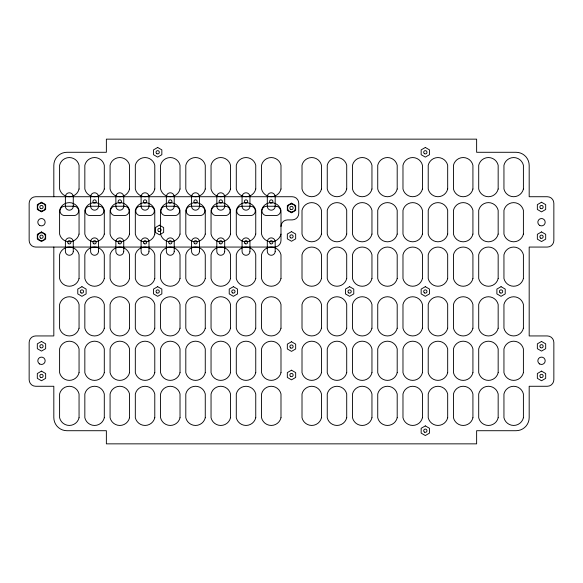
<?xml version="1.0" encoding="UTF-8"?>
<svg xmlns="http://www.w3.org/2000/svg" width="583" height="583" viewBox="0 0 583 583"><rect width="100%" height="100%" fill="white"/><g stroke="black" fill="none" stroke-linecap="round" stroke-linejoin="round"><path stroke-width="0.87" d="M53.818 196.726L53.818 165.426A13.139 13.139 0 0 1 66.95 152.287L106.368 152.287L106.368 139.148L476.632 139.148L476.632 152.287L516.05 152.287A13.139 13.139 0 0 1 529.182 165.426L529.182 196.726L547.284 196.726A6.566 6.566 0 0 1 553.85 203.299L553.85 240.488A6.566 6.566 0 0 1 547.284 247.061L529.182 247.061L529.182 335.939L547.284 335.939A6.566 6.566 0 0 1 553.85 342.512L553.85 379.701A6.566 6.566 0 0 1 547.284 386.274L529.182 386.274L529.182 417.574A13.139 13.139 0 0 1 516.05 430.713L476.632 430.713L476.632 443.852L106.368 443.852L106.368 430.713L66.95 430.713A13.139 13.139 0 0 1 53.818 417.574L53.818 386.274L35.716 386.274A6.566 6.566 0 0 1 29.15 379.701L29.15 342.512A6.566 6.566 0 0 1 35.716 335.939L53.818 335.939L53.818 247.061M280.991 234.096A9.998 9.998 0 0 1 261.534 234.096L261.534 210.325A9.998 9.998 0 0 1 280.991 210.325L280.991 240.488A6.566 6.566 0 0 1 274.425 247.061L35.716 247.061A6.566 6.566 0 0 1 29.15 240.488L29.15 203.299A6.566 6.566 0 0 1 35.716 196.726L292.2 196.726A6.566 6.566 0 0 1 298.766 203.299L298.766 213.334A6.566 6.566 0 0 1 292.2 219.9L287.557 219.9A6.566 6.566 0 0 0 280.991 226.474M41.48 202.243L37.312 204.648L37.312 209.465L41.48 211.869L45.649 209.465L45.649 204.648L41.48 202.243M157.672 147.47L153.504 149.882L153.504 154.692L157.672 157.104L161.841 154.692L161.841 149.882L157.672 147.47M41.48 231.917L37.312 234.322L37.312 239.139L41.48 241.544L45.649 239.139L45.649 234.322L41.48 231.917M159.48 225.176L155.311 227.581L155.311 232.398L159.48 234.803L163.648 232.398L163.648 227.581L159.48 225.176M81.948 286.683L77.779 289.095L77.779 293.905L81.948 296.317L86.116 293.905L86.116 289.095L81.948 286.683M41.48 341.456L37.312 343.861L37.312 348.678L41.48 351.083L45.649 348.678L45.649 343.861L41.48 341.456M291.5 203.168L287.332 205.573L287.332 210.39L291.5 212.795L295.668 210.39L295.668 205.573L291.5 203.168M157.672 286.683L153.504 289.095L153.504 293.905L157.672 296.317L161.841 293.905L161.841 289.095L157.672 286.683M425.328 147.47L421.159 149.882L421.159 154.692L425.328 157.104L429.496 154.692L429.496 149.882L425.328 147.47M41.48 371.131L37.312 373.535L37.312 378.352L41.48 380.757L45.649 378.352L45.649 373.535L41.48 371.131M291.5 231.626L287.332 234.038L287.332 238.848L291.5 241.26L295.668 238.848L295.668 234.038L291.5 231.626M233.397 286.683L229.228 289.095L229.228 293.905L233.397 296.317L237.565 293.905L237.565 289.095L233.397 286.683M349.603 286.683L345.435 289.095L345.435 293.905L349.603 296.317L353.772 293.905L353.772 289.095L349.603 286.683M291.5 341.74L287.332 344.152L287.332 348.962L291.5 351.374L295.668 348.962L295.668 344.152L291.5 341.74M541.52 202.243L537.351 204.648L537.351 209.465L541.52 211.869L545.688 209.465L545.688 204.648L541.52 202.243M425.328 286.683L421.159 289.095L421.159 293.905L425.328 296.317L429.496 293.905L429.496 289.095L425.328 286.683M291.5 370.205L287.332 372.61L287.332 377.427L291.5 379.832L295.668 377.427L295.668 372.61L291.5 370.205M541.52 231.917L537.351 234.322L537.351 239.139L541.52 241.544L545.688 239.139L545.688 234.322L541.52 231.917M501.052 286.683L496.884 289.095L496.884 293.905L501.052 296.317L505.221 293.905L505.221 289.095L501.052 286.683M541.52 341.456L537.351 343.861L537.351 348.678L541.52 351.083L545.688 348.678L545.688 343.861L541.52 341.456M425.328 425.896L421.159 428.308L421.159 433.118L425.328 435.53L429.496 433.118L429.496 428.308L425.328 425.896M541.52 371.131L537.351 373.535L537.351 378.352L541.52 380.757L545.688 378.352L545.688 373.535L541.52 371.131M73.983 206.236L64.669 206.236A4.657 4.657 0 0 0 60.013 210.893A4.657 4.657 0 0 0 64.669 215.55L73.983 215.55A4.657 4.657 0 0 0 78.639 210.893A4.657 4.657 0 0 0 73.983 206.236M99.227 206.236L89.913 206.236A4.657 4.657 0 0 0 85.256 210.893A4.657 4.657 0 0 0 89.913 215.55L99.227 215.55A4.657 4.657 0 0 0 103.876 210.893A4.657 4.657 0 0 0 99.227 206.236M124.463 206.236L115.157 206.236A4.657 4.657 0 0 0 110.5 210.893A4.657 4.657 0 0 0 115.157 215.55L124.463 215.55A4.657 4.657 0 0 0 129.12 210.893A4.657 4.657 0 0 0 124.463 206.236M149.707 206.236L140.394 206.236A4.657 4.657 0 0 0 135.744 210.893A4.657 4.657 0 0 0 140.394 215.55L149.707 215.55A4.657 4.657 0 0 0 154.364 210.893A4.657 4.657 0 0 0 149.707 206.236M174.951 206.236L165.638 206.236A4.657 4.657 0 0 0 160.981 210.893A4.657 4.657 0 0 0 165.638 215.55L174.951 215.55A4.657 4.657 0 0 0 179.6 210.893A4.657 4.657 0 0 0 174.951 206.236M200.188 206.236L190.881 206.236A4.657 4.657 0 0 0 186.225 210.893A4.657 4.657 0 0 0 190.881 215.55L200.188 215.55A4.657 4.657 0 0 0 204.844 210.893A4.657 4.657 0 0 0 200.188 206.236M225.432 206.236L216.125 206.236A4.657 4.657 0 0 0 211.469 210.893A4.657 4.657 0 0 0 216.125 215.55L225.432 215.55A4.657 4.657 0 0 0 230.088 210.893A4.657 4.657 0 0 0 225.432 206.236M250.675 206.236L241.362 206.236A4.657 4.657 0 0 0 236.713 210.893A4.657 4.657 0 0 0 241.362 215.55L250.675 215.55A4.657 4.657 0 0 0 255.332 210.893A4.657 4.657 0 0 0 250.675 206.236M275.919 206.236L266.606 206.236A4.657 4.657 0 0 0 261.949 210.893A4.657 4.657 0 0 0 266.606 215.55L275.919 215.55A4.657 4.657 0 0 0 280.569 210.893A4.657 4.657 0 0 0 275.919 206.236M523.403 189.023L523.403 165.251A9.998 9.998 0 0 0 503.945 165.251L503.945 189.023A9.998 9.998 0 0 0 523.403 189.023M523.403 234.096L523.403 210.325A9.998 9.998 0 0 0 503.945 210.325L503.945 234.096A9.998 9.998 0 0 0 523.403 234.096M523.403 278.543L523.403 254.764A9.998 9.998 0 0 0 503.945 254.764L503.945 278.543A9.998 9.998 0 0 0 523.403 278.543M523.403 328.236L523.403 304.457A9.998 9.998 0 0 0 503.945 304.457L503.945 328.236A9.998 9.998 0 0 0 523.403 328.236M523.403 372.675L523.403 348.904A9.998 9.998 0 0 0 503.945 348.904L503.945 372.675A9.998 9.998 0 0 0 523.403 372.675M523.403 417.749L523.403 393.977A9.998 9.998 0 0 0 503.945 393.977L503.945 417.749A9.998 9.998 0 0 0 523.403 417.749M498.166 189.023L498.166 165.251A9.998 9.998 0 0 0 478.701 165.251L478.701 189.023A9.998 9.998 0 0 0 498.166 189.023M498.166 234.096L498.166 210.325A9.998 9.998 0 0 0 478.701 210.325L478.701 234.096A9.998 9.998 0 0 0 498.166 234.096M498.166 278.543L498.166 254.764A9.998 9.998 0 0 0 478.701 254.764L478.701 278.543A9.998 9.998 0 0 0 498.166 278.543M498.166 328.236L498.166 304.457A9.998 9.998 0 0 0 478.701 304.457L478.701 328.236A9.998 9.998 0 0 0 498.166 328.236M498.166 372.675L498.166 348.904A9.998 9.998 0 0 0 478.701 348.904L478.701 372.675A9.998 9.998 0 0 0 498.166 372.675M498.166 417.749L498.166 393.977A9.998 9.998 0 0 0 478.701 393.977L478.701 417.749A9.998 9.998 0 0 0 498.166 417.749M472.922 189.023L472.922 165.251A9.998 9.998 0 0 0 453.457 165.251L453.457 189.023A9.998 9.998 0 0 0 472.922 189.023M472.922 234.096L472.922 210.325A9.998 9.998 0 0 0 453.457 210.325L453.457 234.096A9.998 9.998 0 0 0 472.922 234.096M472.922 278.543L472.922 254.764A9.998 9.998 0 0 0 453.457 254.764L453.457 278.543A9.998 9.998 0 0 0 472.922 278.543M472.922 328.236L472.922 304.457A9.998 9.998 0 0 0 453.457 304.457L453.457 328.236A9.998 9.998 0 0 0 472.922 328.236M472.922 372.675L472.922 348.904A9.998 9.998 0 0 0 453.457 348.904L453.457 372.675A9.998 9.998 0 0 0 472.922 372.675M472.922 417.749L472.922 393.977A9.998 9.998 0 0 0 453.457 393.977L453.457 417.749A9.998 9.998 0 0 0 472.922 417.749M447.678 189.023L447.678 165.251A9.998 9.998 0 0 0 428.221 165.251L428.221 189.023A9.998 9.998 0 0 0 447.678 189.023M447.678 234.096L447.678 210.325A9.998 9.998 0 0 0 428.221 210.325L428.221 234.096A9.998 9.998 0 0 0 447.678 234.096M447.678 278.543L447.678 254.764A9.998 9.998 0 0 0 428.221 254.764L428.221 278.543A9.998 9.998 0 0 0 447.678 278.543M447.678 328.236L447.678 304.457A9.998 9.998 0 0 0 428.221 304.457L428.221 328.236A9.998 9.998 0 0 0 447.678 328.236M447.678 372.675L447.678 348.904A9.998 9.998 0 0 0 428.221 348.904L428.221 372.675A9.998 9.998 0 0 0 447.678 372.675M447.678 417.749L447.678 393.977A9.998 9.998 0 0 0 428.221 393.977L428.221 417.749A9.998 9.998 0 0 0 447.678 417.749M422.435 189.023L422.435 165.251A9.998 9.998 0 0 0 402.977 165.251L402.977 189.023A9.998 9.998 0 0 0 422.435 189.023M422.435 234.096L422.435 210.325A9.998 9.998 0 0 0 402.977 210.325L402.977 234.096A9.998 9.998 0 0 0 422.435 234.096M422.435 278.543L422.435 254.764A9.998 9.998 0 0 0 402.977 254.764L402.977 278.543A9.998 9.998 0 0 0 422.435 278.543M422.435 328.236L422.435 304.457A9.998 9.998 0 0 0 402.977 304.457L402.977 328.236A9.998 9.998 0 0 0 422.435 328.236M422.435 372.675L422.435 348.904A9.998 9.998 0 0 0 402.977 348.904L402.977 372.675A9.998 9.998 0 0 0 422.435 372.675M422.435 417.749L422.435 393.977A9.998 9.998 0 0 0 402.977 393.977L402.977 417.749A9.998 9.998 0 0 0 422.435 417.749M397.198 189.023L397.198 165.251A9.998 9.998 0 0 0 377.733 165.251L377.733 189.023A9.998 9.998 0 0 0 397.198 189.023M397.198 234.096L397.198 210.325A9.998 9.998 0 0 0 377.733 210.325L377.733 234.096A9.998 9.998 0 0 0 397.198 234.096M397.198 278.543L397.198 254.764A9.998 9.998 0 0 0 377.733 254.764L377.733 278.543A9.998 9.998 0 0 0 397.198 278.543M397.198 328.236L397.198 304.457A9.998 9.998 0 0 0 377.733 304.457L377.733 328.236A9.998 9.998 0 0 0 397.198 328.236M397.198 372.675L397.198 348.904A9.998 9.998 0 0 0 377.733 348.904L377.733 372.675A9.998 9.998 0 0 0 397.198 372.675M397.198 417.749L397.198 393.977A9.998 9.998 0 0 0 377.733 393.977L377.733 417.749A9.998 9.998 0 0 0 397.198 417.749M371.954 189.023L371.954 165.251A9.998 9.998 0 0 0 352.489 165.251L352.489 189.023A9.998 9.998 0 0 0 371.954 189.023M371.954 234.096L371.954 210.325A9.998 9.998 0 0 0 352.489 210.325L352.489 234.096A9.998 9.998 0 0 0 371.954 234.096M371.954 278.543L371.954 254.764A9.998 9.998 0 0 0 352.489 254.764L352.489 278.543A9.998 9.998 0 0 0 371.954 278.543M371.954 328.236L371.954 304.457A9.998 9.998 0 0 0 352.489 304.457L352.489 328.236A9.998 9.998 0 0 0 371.954 328.236M371.954 372.675L371.954 348.904A9.998 9.998 0 0 0 352.489 348.904L352.489 372.675A9.998 9.998 0 0 0 371.954 372.675M371.954 417.749L371.954 393.977A9.998 9.998 0 0 0 352.489 393.977L352.489 417.749A9.998 9.998 0 0 0 371.954 417.749M346.71 189.023L346.71 165.251A9.998 9.998 0 0 0 327.252 165.251L327.252 189.023A9.998 9.998 0 0 0 346.71 189.023M346.71 234.096L346.71 210.325A9.998 9.998 0 0 0 327.252 210.325L327.252 234.096A9.998 9.998 0 0 0 346.71 234.096M346.71 278.543L346.71 254.764A9.998 9.998 0 0 0 327.252 254.764L327.252 278.543A9.998 9.998 0 0 0 346.71 278.543M346.71 328.236L346.71 304.457A9.998 9.998 0 0 0 327.252 304.457L327.252 328.236A9.998 9.998 0 0 0 346.71 328.236M346.71 372.675L346.71 348.904A9.998 9.998 0 0 0 327.252 348.904L327.252 372.675A9.998 9.998 0 0 0 346.71 372.675M346.71 417.749L346.71 393.977A9.998 9.998 0 0 0 327.252 393.977L327.252 417.749A9.998 9.998 0 0 0 346.71 417.749M321.466 189.023L321.466 165.251A9.998 9.998 0 0 0 302.009 165.251L302.009 189.023A9.998 9.998 0 0 0 321.466 189.023M321.466 234.096L321.466 210.325A9.998 9.998 0 0 0 302.009 210.325L302.009 234.096A9.998 9.998 0 0 0 321.466 234.096M321.466 278.543L321.466 254.764A9.998 9.998 0 0 0 302.009 254.764L302.009 278.543A9.998 9.998 0 0 0 321.466 278.543M321.466 328.236L321.466 304.457A9.998 9.998 0 0 0 302.009 304.457L302.009 328.236A9.998 9.998 0 0 0 321.466 328.236M321.466 372.675L321.466 348.904A9.998 9.998 0 0 0 302.009 348.904L302.009 372.675A9.998 9.998 0 0 0 321.466 372.675M321.466 417.749L321.466 393.977A9.998 9.998 0 0 0 302.009 393.977L302.009 417.749A9.998 9.998 0 0 0 321.466 417.749M280.991 189.023L280.991 165.251A9.998 9.998 0 0 0 261.534 165.251L261.534 189.023A9.998 9.998 0 0 0 280.991 189.023M280.991 278.543L280.991 254.764A9.998 9.998 0 0 0 261.534 254.764L261.534 278.543A9.998 9.998 0 0 0 280.991 278.543M280.991 328.236L280.991 304.457A9.998 9.998 0 0 0 261.534 304.457L261.534 328.236A9.998 9.998 0 0 0 280.991 328.236M280.991 372.675L280.991 348.904A9.998 9.998 0 0 0 261.534 348.904L261.534 372.675A9.998 9.998 0 0 0 280.991 372.675M280.991 417.749L280.991 393.977A9.998 9.998 0 0 0 261.534 393.977L261.534 417.749A9.998 9.998 0 0 0 280.991 417.749M275.183 206.236L275.183 196.726A3.943 3.943 0 0 0 271.241 192.784A3.943 3.943 0 0 0 267.305 196.726L267.305 206.236A3.943 3.943 0 0 0 271.241 210.179A3.943 3.943 0 0 0 275.183 206.236M275.183 251.331L275.183 241.821A3.943 3.943 0 0 0 271.241 237.879A3.943 3.943 0 0 0 267.298 241.821L267.298 251.331A3.943 3.943 0 0 0 271.241 255.274A3.943 3.943 0 0 0 275.183 251.331M255.748 189.023L255.748 165.251A9.998 9.998 0 0 0 236.29 165.251L236.29 189.023A9.998 9.998 0 0 0 255.748 189.023M255.748 234.096L255.748 210.325A9.998 9.998 0 0 0 236.29 210.325L236.29 234.096A9.998 9.998 0 0 0 255.748 234.096M255.748 278.543L255.748 254.764A9.998 9.998 0 0 0 236.29 254.764L236.29 278.543A9.998 9.998 0 0 0 255.748 278.543M255.748 328.236L255.748 304.457A9.998 9.998 0 0 0 236.29 304.457L236.29 328.236A9.998 9.998 0 0 0 255.748 328.236M255.748 372.675L255.748 348.904A9.998 9.998 0 0 0 236.29 348.904L236.29 372.675A9.998 9.998 0 0 0 255.748 372.675M255.748 417.749L255.748 393.977A9.998 9.998 0 0 0 236.29 393.977L236.29 417.749A9.998 9.998 0 0 0 255.748 417.749M249.947 206.236L249.947 196.726A3.943 3.943 0 0 0 246.004 192.784A3.943 3.943 0 0 0 242.062 196.726L242.062 206.236A3.943 3.943 0 0 0 246.004 210.179A3.943 3.943 0 0 0 249.947 206.236M249.947 251.331L249.947 241.821A3.943 3.943 0 0 0 246.004 237.879A3.943 3.943 0 0 0 242.062 241.821L242.062 251.331A3.943 3.943 0 0 0 246.004 255.274A3.943 3.943 0 0 0 249.947 251.331M230.511 189.023L230.511 165.251A9.998 9.998 0 0 0 211.046 165.251L211.046 189.023A9.998 9.998 0 0 0 230.511 189.023M230.511 234.096L230.511 210.325A9.998 9.998 0 0 0 211.046 210.325L211.046 234.096A9.998 9.998 0 0 0 230.511 234.096M230.511 278.543L230.511 254.764A9.998 9.998 0 0 0 211.046 254.764L211.046 278.543A9.998 9.998 0 0 0 230.511 278.543M230.511 328.236L230.511 304.457A9.998 9.998 0 0 0 211.046 304.457L211.046 328.236A9.998 9.998 0 0 0 230.511 328.236M230.511 372.675L230.511 348.904A9.998 9.998 0 0 0 211.046 348.904L211.046 372.675A9.998 9.998 0 0 0 230.511 372.675M230.511 417.749L230.511 393.977A9.998 9.998 0 0 0 211.046 393.977L211.046 417.749A9.998 9.998 0 0 0 230.511 417.749M224.703 206.236L224.703 196.726A3.943 3.943 0 0 0 220.768 192.784A3.943 3.943 0 0 0 216.825 196.726L216.825 206.236A3.943 3.943 0 0 0 220.768 210.179A3.943 3.943 0 0 0 224.703 206.236M224.703 251.331L224.703 241.821A3.943 3.943 0 0 0 220.76 237.879A3.943 3.943 0 0 0 216.818 241.821L216.818 251.331A3.943 3.943 0 0 0 220.76 255.274A3.943 3.943 0 0 0 224.703 251.331M205.267 189.023L205.267 165.251A9.998 9.998 0 0 0 185.802 165.251L185.802 189.023A9.998 9.998 0 0 0 205.267 189.023M205.267 234.096L205.267 210.325A9.998 9.998 0 0 0 185.802 210.325L185.802 234.096A9.998 9.998 0 0 0 205.267 234.096M205.267 278.543L205.267 254.764A9.998 9.998 0 0 0 185.802 254.764L185.802 278.543A9.998 9.998 0 0 0 205.267 278.543M205.267 328.236L205.267 304.457A9.998 9.998 0 0 0 185.802 304.457L185.802 328.236A9.998 9.998 0 0 0 205.267 328.236M205.267 372.675L205.267 348.904A9.998 9.998 0 0 0 185.802 348.904L185.802 372.675A9.998 9.998 0 0 0 205.267 372.675M205.267 417.749L205.267 393.977A9.998 9.998 0 0 0 185.802 393.977L185.802 417.749A9.998 9.998 0 0 0 205.267 417.749M199.466 206.236L199.466 196.726A3.943 3.943 0 0 0 195.524 192.784A3.943 3.943 0 0 0 191.581 196.726L191.581 206.236A3.943 3.943 0 0 0 195.524 210.179A3.943 3.943 0 0 0 199.466 206.236M199.466 251.331L199.466 241.821A3.943 3.943 0 0 0 195.524 237.879A3.943 3.943 0 0 0 191.581 241.821L191.581 251.331A3.943 3.943 0 0 0 195.524 255.274A3.943 3.943 0 0 0 199.466 251.331M180.023 189.023L180.023 165.251A9.998 9.998 0 0 0 160.565 165.251L160.565 189.023A9.998 9.998 0 0 0 180.023 189.023M180.023 234.096L180.023 210.325A9.998 9.998 0 0 0 160.565 210.325L160.565 234.096A9.998 9.998 0 0 0 180.023 234.096M180.023 278.543L180.023 254.764A9.998 9.998 0 0 0 160.565 254.764L160.565 278.543A9.998 9.998 0 0 0 180.023 278.543M180.023 328.236L180.023 304.457A9.998 9.998 0 0 0 160.565 304.457L160.565 328.236A9.998 9.998 0 0 0 180.023 328.236M180.023 372.675L180.023 348.904A9.998 9.998 0 0 0 160.565 348.904L160.565 372.675A9.998 9.998 0 0 0 180.023 372.675M180.023 417.749L180.023 393.977A9.998 9.998 0 0 0 160.565 393.977L160.565 417.749A9.998 9.998 0 0 0 180.023 417.749M174.23 206.236L174.23 196.726A3.943 3.943 0 0 0 170.287 192.784A3.943 3.943 0 0 0 166.344 196.726L166.344 206.236A3.943 3.943 0 0 0 170.287 210.179A3.943 3.943 0 0 0 174.23 206.236M174.222 251.331L174.222 241.821A3.943 3.943 0 0 0 170.28 237.879A3.943 3.943 0 0 0 166.344 241.821L166.344 251.331A3.943 3.943 0 0 0 170.28 255.274A3.943 3.943 0 0 0 174.222 251.331M154.779 189.023L154.779 165.251A9.998 9.998 0 0 0 135.322 165.251L135.322 189.023A9.998 9.998 0 0 0 154.779 189.023M154.779 234.096L154.779 210.325A9.998 9.998 0 0 0 135.322 210.325L135.322 234.096A9.998 9.998 0 0 0 154.779 234.096M154.779 278.543L154.779 254.764A9.998 9.998 0 0 0 135.322 254.764L135.322 278.543A9.998 9.998 0 0 0 154.779 278.543M154.779 328.236L154.779 304.457A9.998 9.998 0 0 0 135.322 304.457L135.322 328.236A9.998 9.998 0 0 0 154.779 328.236M154.779 372.675L154.779 348.904A9.998 9.998 0 0 0 135.322 348.904L135.322 372.675A9.998 9.998 0 0 0 154.779 372.675M154.779 417.749L154.779 393.977A9.998 9.998 0 0 0 135.322 393.977L135.322 417.749A9.998 9.998 0 0 0 154.779 417.749M148.986 206.236L148.986 196.726A3.943 3.943 0 0 0 145.043 192.784A3.943 3.943 0 0 0 141.101 196.726L141.101 206.236A3.943 3.943 0 0 0 145.043 210.179A3.943 3.943 0 0 0 148.986 206.236M148.986 251.331L148.986 241.821A3.943 3.943 0 0 0 145.043 237.879A3.943 3.943 0 0 0 141.101 241.821L141.101 251.331A3.943 3.943 0 0 0 145.043 255.274A3.943 3.943 0 0 0 148.986 251.331M129.543 189.023L129.543 165.251A9.998 9.998 0 0 0 110.078 165.251L110.078 189.023A9.998 9.998 0 0 0 129.543 189.023M129.543 234.096L129.543 210.325A9.998 9.998 0 0 0 110.078 210.325L110.078 234.096A9.998 9.998 0 0 0 129.543 234.096M129.543 278.543L129.543 254.764A9.998 9.998 0 0 0 110.078 254.764L110.078 278.543A9.998 9.998 0 0 0 129.543 278.543M129.543 328.236L129.543 304.457A9.998 9.998 0 0 0 110.078 304.457L110.078 328.236A9.998 9.998 0 0 0 129.543 328.236M129.543 372.675L129.543 348.904A9.998 9.998 0 0 0 110.078 348.904L110.078 372.675A9.998 9.998 0 0 0 129.543 372.675M129.543 417.749L129.543 393.977A9.998 9.998 0 0 0 110.078 393.977L110.078 417.749A9.998 9.998 0 0 0 129.543 417.749M123.749 206.236L123.749 196.726A3.943 3.943 0 0 0 119.806 192.784A3.943 3.943 0 0 0 115.864 196.726L115.864 206.236A3.943 3.943 0 0 0 119.806 210.179A3.943 3.943 0 0 0 123.749 206.236M123.742 251.331L123.742 241.821A3.943 3.943 0 0 0 119.806 237.879A3.943 3.943 0 0 0 115.864 241.821L115.864 251.331A3.943 3.943 0 0 0 119.806 255.274A3.943 3.943 0 0 0 123.742 251.331M104.299 189.023L104.299 165.251A9.998 9.998 0 0 0 84.834 165.251L84.834 189.023A9.998 9.998 0 0 0 104.299 189.023M104.299 234.096L104.299 210.325A9.998 9.998 0 0 0 84.834 210.325L84.834 234.096A9.998 9.998 0 0 0 104.299 234.096M104.299 278.543L104.299 254.764A9.998 9.998 0 0 0 84.834 254.764L84.834 278.543A9.998 9.998 0 0 0 104.299 278.543M104.299 328.236L104.299 304.457A9.998 9.998 0 0 0 84.834 304.457L84.834 328.236A9.998 9.998 0 0 0 104.299 328.236M104.299 372.675L104.299 348.904A9.998 9.998 0 0 0 84.834 348.904L84.834 372.675A9.998 9.998 0 0 0 104.299 372.675M104.299 417.749L104.299 393.977A9.998 9.998 0 0 0 84.834 393.977L84.834 417.749A9.998 9.998 0 0 0 104.299 417.749M98.505 206.236L98.505 196.726A3.943 3.943 0 0 0 94.563 192.784A3.943 3.943 0 0 0 90.627 196.726L90.627 206.236A3.943 3.943 0 0 0 94.563 210.179A3.943 3.943 0 0 0 98.505 206.236M98.505 251.331L98.505 241.821A3.943 3.943 0 0 0 94.563 237.879A3.943 3.943 0 0 0 90.62 241.821L90.62 251.331A3.943 3.943 0 0 0 94.563 255.274A3.943 3.943 0 0 0 98.505 251.331M79.055 189.023L79.055 165.251A9.998 9.998 0 0 0 59.597 165.251L59.597 189.023A9.998 9.998 0 0 0 79.055 189.023M79.055 234.096L79.055 210.325A9.998 9.998 0 0 0 59.597 210.325L59.597 234.096A9.998 9.998 0 0 0 79.055 234.096M79.055 278.543L79.055 254.764A9.998 9.998 0 0 0 59.597 254.764L59.597 278.543A9.998 9.998 0 0 0 79.055 278.543M79.055 328.236L79.055 304.457A9.998 9.998 0 0 0 59.597 304.457L59.597 328.236A9.998 9.998 0 0 0 79.055 328.236M79.055 372.675L79.055 348.904A9.998 9.998 0 0 0 59.597 348.904L59.597 372.675A9.998 9.998 0 0 0 79.055 372.675M79.055 417.749L79.055 393.977A9.998 9.998 0 0 0 59.597 393.977L59.597 417.749A9.998 9.998 0 0 0 79.055 417.749M73.269 206.236L73.269 196.726A3.943 3.943 0 0 0 69.326 192.784A3.943 3.943 0 0 0 65.383 196.726L65.383 206.236A3.943 3.943 0 0 0 69.326 210.179A3.943 3.943 0 0 0 73.269 206.236M73.269 251.331L73.269 241.821A3.943 3.943 0 0 0 69.326 237.879A3.943 3.943 0 0 0 65.383 241.821L65.383 251.331A3.943 3.943 0 0 0 69.326 255.274A3.943 3.943 0 0 0 73.269 251.331M232.581 292.921A1.64 1.64 0 0 0 235.044 291.5A1.64 1.64 0 0 0 232.581 290.079A1.64 1.64 0 0 0 232.581 292.921M156.849 292.921A1.64 1.64 0 0 0 159.312 291.5A1.64 1.64 0 0 0 156.849 290.079A1.64 1.64 0 0 0 156.849 292.921M81.124 292.921A1.64 1.64 0 0 0 83.588 291.5A1.64 1.64 0 0 0 81.124 290.079A1.64 1.64 0 0 0 81.124 292.921M500.134 292.863A1.64 1.64 0 0 0 502.692 291.617A1.64 1.64 0 0 0 500.338 290.021A1.64 1.64 0 0 0 500.134 292.863M424.504 292.921A1.64 1.64 0 0 0 426.967 291.5A1.64 1.64 0 0 0 424.504 290.079A1.64 1.64 0 0 0 424.504 292.921M348.78 292.921A1.64 1.64 0 0 0 351.243 291.5A1.64 1.64 0 0 0 348.78 290.079A1.64 1.64 0 0 0 348.78 292.921M156.849 153.708A1.64 1.64 0 0 0 159.312 152.287A1.64 1.64 0 0 0 156.849 150.866A1.64 1.64 0 0 0 156.849 153.708M424.409 153.65A1.64 1.64 0 0 0 426.967 152.403A1.64 1.64 0 0 0 424.606 150.808A1.64 1.64 0 0 0 424.409 153.65M424.504 432.134A1.64 1.64 0 0 0 426.967 430.713A1.64 1.64 0 0 0 424.504 429.292A1.64 1.64 0 0 0 424.504 432.134M290.677 209.399A1.64 1.64 0 0 0 293.14 207.978A1.64 1.64 0 0 0 290.677 206.557A1.64 1.64 0 0 0 290.677 209.399M290.582 237.806A1.64 1.64 0 0 0 293.14 236.56A1.64 1.64 0 0 0 290.786 234.964A1.64 1.64 0 0 0 290.582 237.806M40.584 208.43A1.64 1.64 0 0 0 43.12 207.147A1.64 1.64 0 0 0 40.737 205.595A1.64 1.64 0 0 0 40.584 208.43M40.562 238.09A1.64 1.64 0 0 0 43.12 236.851A1.64 1.64 0 0 0 40.766 235.255A1.64 1.64 0 0 0 40.562 238.09M540.696 238.156A1.64 1.64 0 0 0 543.159 236.734A1.64 1.64 0 0 0 540.696 235.306A1.64 1.64 0 0 0 540.696 238.156M540.674 208.466A1.64 1.64 0 0 0 543.159 207.089A1.64 1.64 0 0 0 540.725 205.617A1.64 1.64 0 0 0 540.674 208.466M540.623 377.318A1.64 1.64 0 0 0 543.159 376.035A1.64 1.64 0 0 0 540.776 374.483A1.64 1.64 0 0 0 540.623 377.318M540.594 347.628A1.64 1.64 0 0 0 543.152 346.389A1.64 1.64 0 0 0 540.798 344.793A1.64 1.64 0 0 0 540.594 347.628M40.664 347.694A1.64 1.64 0 0 0 43.127 346.266A1.64 1.64 0 0 0 40.664 344.844A1.64 1.64 0 0 0 40.664 347.694M40.635 377.354A1.64 1.64 0 0 0 43.127 375.977A1.64 1.64 0 0 0 40.686 374.505A1.64 1.64 0 0 0 40.635 377.354M290.677 347.978A1.64 1.64 0 0 0 293.14 346.557A1.64 1.64 0 0 0 290.677 345.136A1.64 1.64 0 0 0 290.677 347.978M290.677 376.443A1.64 1.64 0 0 0 293.14 375.022A1.64 1.64 0 0 0 290.677 373.601A1.64 1.64 0 0 0 290.677 376.443M39.644 225.395A3.68 3.68 0 0 0 45.161 222.21A3.68 3.68 0 0 0 39.644 219.026A3.68 3.68 0 0 0 39.644 225.395M539.676 225.395A3.68 3.68 0 0 0 545.192 222.21A3.68 3.68 0 0 0 539.676 219.026A3.68 3.68 0 0 0 539.676 225.395M539.676 363.974A3.68 3.68 0 0 0 545.192 360.79A3.68 3.68 0 0 0 539.676 357.605A3.68 3.68 0 0 0 539.676 363.974M39.644 363.974A3.68 3.68 0 0 0 45.161 360.79A3.68 3.68 0 0 0 39.644 357.605A3.68 3.68 0 0 0 39.644 363.974M289.292 211.243A3.943 3.943 0 0 0 295.428 208.262A3.943 3.943 0 0 0 289.78 204.436A3.943 3.943 0 0 0 289.292 211.243M39.513 210.47A3.943 3.943 0 0 0 45.423 207.06A3.943 3.943 0 0 0 39.513 203.642A3.943 3.943 0 0 0 39.513 210.47M39.513 240.145A3.943 3.943 0 0 0 45.423 236.734A3.943 3.943 0 0 0 39.513 233.317A3.943 3.943 0 0 0 39.513 240.145M93.644 202.84A1.64 1.64 0 0 0 96.21 201.601A1.64 1.64 0 0 0 93.848 200.005A1.64 1.64 0 0 0 93.644 202.84M118.888 202.84A1.64 1.64 0 0 0 121.446 201.601A1.64 1.64 0 0 0 119.092 200.005A1.64 1.64 0 0 0 118.888 202.84M144.132 202.84A1.64 1.64 0 0 0 146.69 201.601A1.64 1.64 0 0 0 144.336 200.005A1.64 1.64 0 0 0 144.132 202.84M169.376 202.84A1.64 1.64 0 0 0 171.934 201.601A1.64 1.64 0 0 0 169.573 200.005A1.64 1.64 0 0 0 169.376 202.84M194.613 202.84A1.64 1.64 0 0 0 197.171 201.601A1.64 1.64 0 0 0 194.817 200.005A1.64 1.64 0 0 0 194.613 202.84M219.857 202.84A1.64 1.64 0 0 0 222.415 201.601A1.64 1.64 0 0 0 220.061 200.005A1.64 1.64 0 0 0 219.857 202.84M245.195 202.906A1.64 1.64 0 0 0 247.658 201.485A1.64 1.64 0 0 0 245.195 200.064A1.64 1.64 0 0 0 245.195 202.906M270.439 202.906A1.64 1.64 0 0 0 272.902 201.485A1.64 1.64 0 0 0 270.439 200.064A1.64 1.64 0 0 0 270.439 202.906M68.502 243.723A1.64 1.64 0 0 0 70.966 242.302A1.64 1.64 0 0 0 68.502 240.881A1.64 1.64 0 0 0 68.502 243.723M93.746 243.723A1.64 1.64 0 0 0 96.21 242.302A1.64 1.64 0 0 0 93.746 240.881A1.64 1.64 0 0 0 93.746 243.723M118.99 243.723A1.64 1.64 0 0 0 121.453 242.302A1.64 1.64 0 0 0 118.99 240.881A1.64 1.64 0 0 0 118.99 243.723M144.227 243.723A1.64 1.64 0 0 0 146.69 242.302A1.64 1.64 0 0 0 144.227 240.881A1.64 1.64 0 0 0 144.227 243.723M169.471 243.723A1.64 1.64 0 0 0 171.934 242.302A1.64 1.64 0 0 0 169.471 240.881A1.64 1.64 0 0 0 169.471 243.723M194.715 243.723A1.64 1.64 0 0 0 197.178 242.302A1.64 1.64 0 0 0 194.715 240.881A1.64 1.64 0 0 0 194.715 243.723M219.951 243.723A1.64 1.64 0 0 0 222.415 242.302A1.64 1.64 0 0 0 219.951 240.881A1.64 1.64 0 0 0 219.951 243.723M245.195 243.723A1.64 1.64 0 0 0 247.658 242.302A1.64 1.64 0 0 0 245.195 240.881A1.64 1.64 0 0 0 245.195 243.723M270.439 243.723A1.64 1.64 0 0 0 272.902 242.302A1.64 1.64 0 0 0 270.439 240.881A1.64 1.64 0 0 0 270.439 243.723M158.656 231.415A1.64 1.64 0 0 0 161.119 229.994A1.64 1.64 0 0 0 158.656 228.572A1.64 1.64 0 0 0 158.656 231.415"/></g></svg>
